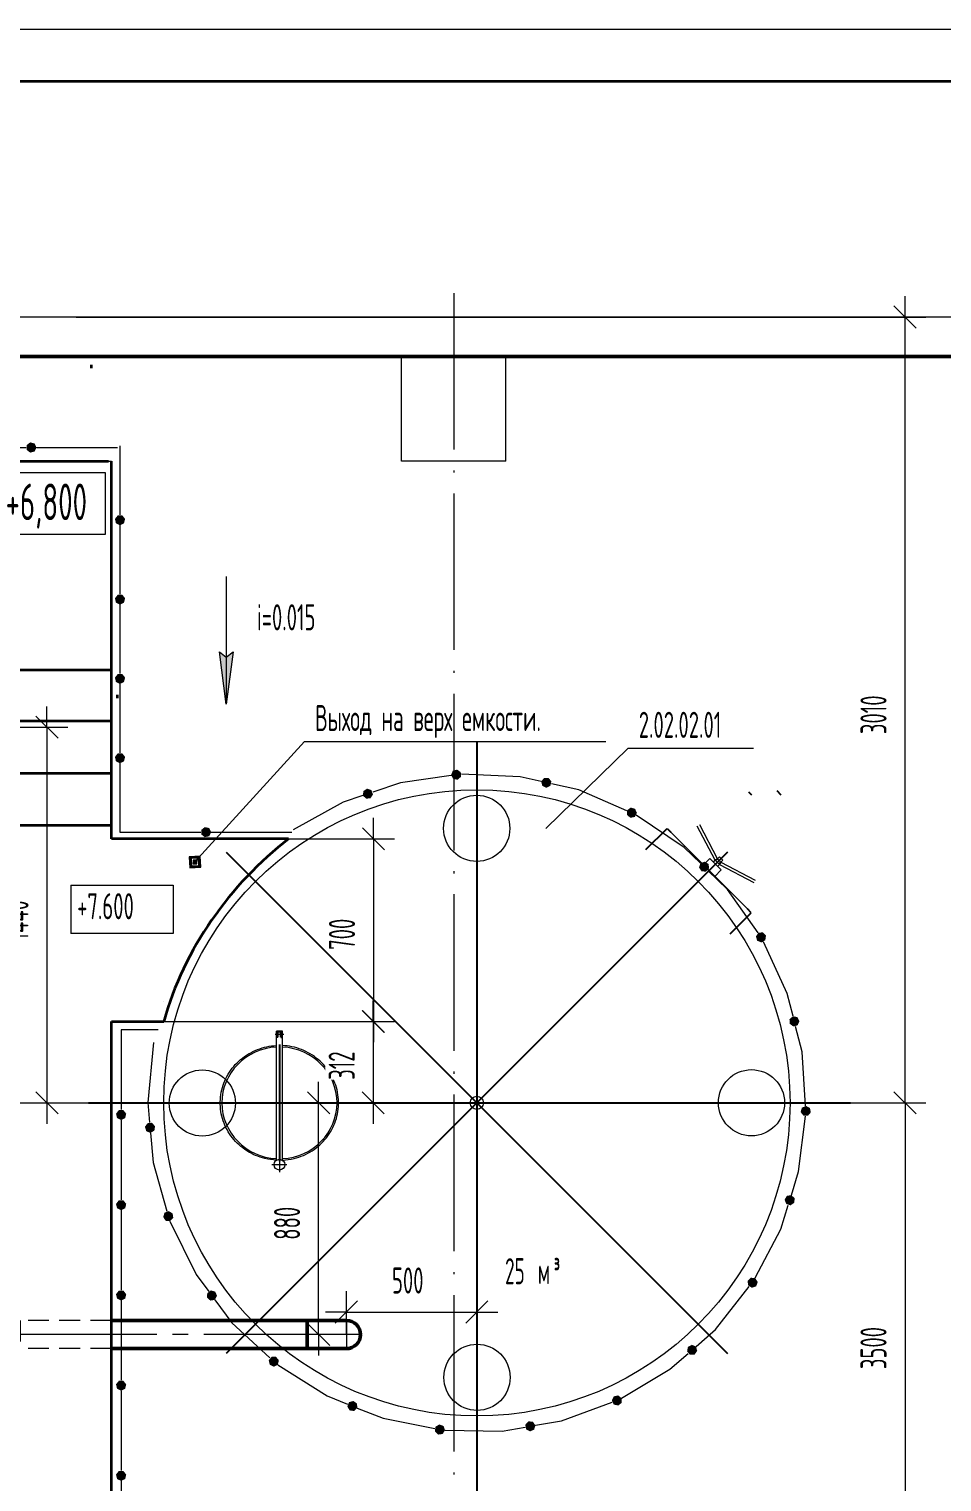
# Model space of a CAD drawing. Header units: millimetres. Extents: x -2281 to 5887, y 0 to 4166.
# Drawn here: x 2068.9 to 2156.3, y 454.8 to 594 of the extents above; entities that cross this region are included whole.
import ezdxf

# ---------------------------------------------------------------- set-up
doc = ezdxf.new("R2010")
doc.units = ezdxf.units.MM
for name, pattern in [('K5LT32777', [0]), ('K5LT32786', [0]), ('K5LT32835', [508, 317.5, -63.5, 63.5, -63.5]), ('K5LT32848', [19.2, 15, -2, 0.2, -2]), ('K5LT32852', [6.25, 4.75, -1.5]), ('K5LT32855', [0]), ('K5LT32865', [0]), ('K5LT32878', [50.8, 31.75, -6.35, 6.35, -6.35]), ('K5LT32888', [0]), ('K5LT32894', [3, 2, -1]), ('K5LT32895', [180.2, 120, -30, 0.2, -30]), ('K5LT32902', [18, 12, -1.5, 3, -1.5]), ('K5LT_AXLED', [19.5, 15, -1.5, 1.5, -1.5]), ('K5LT_BASIC', [0]), ('K5LT_REINFORCED', [0]), ('K5LT_THIN', [0]), ('K5LT_THIN_INCLUDED_TO_HATCHING', [0])]:
    doc.linetypes.add(name, pattern=pattern)
doc.layers.add('Системный слой', color=7, linetype='Continuous')
doc.styles.add('KDIMTEXTSTYLE', font='GOST_AU.SHX', dxfattribs={"width": 0.96, "oblique": 15, "height": 5})
doc.styles.add('KTEXTSTYLE', font='GOST_AU.SHX', dxfattribs={"width": 0.96, "height": 5})
doc.dimstyles.new('KDIMSTYLE (0.03)', dxfattribs={"dimtxt": 5, "dimasz": 1, "dimexe": 2, "dimexo": 0, "dimgap": 1, "dimtad": 1, "dimlfac": 40, "dimtxsty": 'KDIMTEXTSTYLE', "dimsah": 1, "dimcen": 0, "dimdle": 1, "dimadec": 0, "dimazin": 0, "dimtfac": 0.667, "dimtmove": 0, "dimatfit": 3, "dimfxl": 1, "dimtvp": 1, "dimtolj": 1, "dimtzin": 0, "dimarcsym": 0})

# ---------------------------------------------------------------- blocks, each defined once
blk = doc.blocks.new('U30')
at = {"layer": 'Системный слой'}
for points in [[(1973.12, 553.52), (1973.31, 553.91), (1973.12, 554.3), (1972.7, 554.4), (1972.36, 554.13), (1972.36, 553.69), (1972.7, 553.42)], [(1982.06, 553.91), (1981.88, 554.3), (1981.45, 554.4), (1981.11, 554.13), (1981.11, 553.69), (1981.45, 553.42), (1981.88, 553.52)], [(1990.63, 553.52), (1990.82, 553.91), (1990.63, 554.3), (1990.21, 554.4), (1989.87, 554.13), (1989.87, 553.69), (1990.21, 553.42)], [(1999.38, 553.52), (1999.57, 553.91), (1999.38, 554.3), (1998.96, 554.4), (1998.62, 554.13), (1998.62, 553.69), (1998.96, 553.42)], [(2008.33, 553.91), (2008.14, 554.3), (2007.72, 554.4), (2007.38, 554.13), (2007.38, 553.69), (2007.72, 553.42), (2008.14, 553.52)], [(2016.89, 553.52), (2017.08, 553.91), (2016.89, 554.3), (2016.47, 554.4), (2016.13, 554.13), (2016.13, 553.69), (2016.47, 553.42)], [(2025.65, 553.52), (2025.83, 553.91), (2025.65, 554.3), (2025.22, 554.4), (2024.88, 554.13), (2024.88, 553.69), (2025.22, 553.42)], [(2034.59, 553.91), (2034.4, 554.3), (2033.98, 554.4), (2033.64, 554.13), (2033.64, 553.69), (2033.98, 553.42), (2034.4, 553.52)], [(2043.15, 553.52), (2043.34, 553.91), (2043.15, 554.3), (2042.73, 554.4), (2042.39, 554.13), (2042.39, 553.69), (2042.73, 553.42)], [(2051.91, 553.52), (2052.1, 553.91), (2051.91, 554.3), (2051.48, 554.4), (2051.15, 554.13), (2051.15, 553.69), (2051.48, 553.42)], [(2060.85, 553.91), (2060.66, 554.3), (2060.24, 554.4), (2059.9, 554.13), (2059.9, 553.69), (2060.24, 553.42), (2060.66, 553.52)], [(2069.42, 553.52), (2069.6, 553.91), (2069.42, 554.3), (2068.99, 554.4), (2068.65, 554.13), (2068.65, 553.69), (2068.99, 553.42)]]:
    blk.add_hatch(color=7, dxfattribs=at).paths.add_polyline_path(points)
at = {"layer": 'Системный слой', "color": 7, "linetype": 'K5LT32865', "lineweight": 13}
for p, q in [((1964.56, 553.91), (1972.31, 553.91)), ((1973.31, 553.91), (1981.06, 553.91)), ((1982.06, 553.91), (1989.82, 553.91)), ((1990.82, 553.91), (1998.57, 553.91)), ((1999.57, 553.91), (2007.33, 553.91)), ((2008.33, 553.91), (2016.08, 553.91)), ((2017.08, 553.91), (2024.83, 553.91)), ((2025.83, 553.91), (2033.59, 553.91)), ((2034.59, 553.91), (2042.34, 553.91)), ((2043.34, 553.91), (2051.1, 553.91)), ((2052.1, 553.91), (2059.85, 553.91)), ((2060.85, 553.91), (2068.6, 553.91)), ((2069.6, 553.91), (2077.36, 553.91))]:
    blk.add_line(p, q, dxfattribs=at)
blk = doc.blocks.new('U32')
at = {"layer": 'Системный слой'}
for points in [[(2110.28, 522.37), (2110.25, 522.8), (2109.9, 523.05), (2109.48, 522.93), (2109.32, 522.52), (2109.53, 522.15), (2109.96, 522.08)], [(2118.84, 521.5), (2118.93, 521.92), (2118.66, 522.26), (2118.23, 522.25), (2117.96, 521.91), (2118.06, 521.49), (2118.45, 521.3)], [(2101.84, 520.67), (2101.69, 521.08), (2101.28, 521.23), (2100.92, 520.99), (2100.87, 520.56), (2101.18, 520.26), (2101.61, 520.31)], [(2127.12, 518.9), (2126.95, 519.29), (2126.53, 519.41), (2126.18, 519.15), (2126.16, 518.72), (2126.49, 518.43), (2126.92, 518.51)], [(2134.04, 513.58), (2133.99, 514.01), (2133.62, 514.23), (2133.21, 514.08), (2133.07, 513.67), (2133.31, 513.31), (2133.74, 513.27)], [(2139.43, 506.71), (2139.49, 507.14), (2139.2, 507.46), (2138.76, 507.42), (2138.52, 507.06), (2138.65, 506.65), (2139.06, 506.49)], [(2142.52, 498.55), (2142.7, 498.94), (2142.5, 499.33), (2142.08, 499.42), (2141.74, 499.14), (2141.76, 498.7), (2142.1, 498.44)], [(2143.79, 490.21), (2143.7, 490.63), (2143.32, 490.83), (2142.92, 490.65), (2142.81, 490.23), (2143.08, 489.89), (2143.51, 489.88)], [(2080.9, 488.46), (2080.96, 488.89), (2080.66, 489.21), (2080.23, 489.17), (2079.99, 488.82), (2080.12, 488.4), (2080.52, 488.24)], [(2142.2, 481.55), (2142.24, 481.98), (2141.92, 482.28), (2141.49, 482.21), (2141.27, 481.84), (2141.43, 481.43), (2141.85, 481.3)], [(2082.71, 480.09), (2082.65, 480.52), (2082.28, 480.75), (2081.87, 480.6), (2081.74, 480.19), (2081.97, 479.82), (2082.4, 479.78)], [(2138.55, 473.54), (2138.7, 473.95), (2138.47, 474.32), (2138.04, 474.37), (2137.73, 474.07), (2137.77, 473.64), (2138.14, 473.4)], [(2086.9, 472.63), (2086.73, 473.03), (2086.31, 473.15), (2085.96, 472.89), (2085.94, 472.46), (2086.26, 472.17), (2086.69, 472.25)], [(2132.9, 467.35), (2132.79, 467.77), (2132.39, 467.94), (2132.01, 467.74), (2131.93, 467.31), (2132.21, 466.98), (2132.65, 467)], [(2092.73, 466.03), (2092.82, 466.46), (2092.55, 466.79), (2092.12, 466.79), (2091.85, 466.45), (2091.95, 466.03), (2092.34, 465.84)], [(2100.34, 461.88), (2100.31, 462.31), (2099.96, 462.56), (2099.54, 462.44), (2099.38, 462.04), (2099.59, 461.66), (2100.02, 461.59)], [(2125.67, 462.38), (2125.67, 462.82), (2125.33, 463.09), (2124.91, 463), (2124.72, 462.61), (2124.9, 462.22), (2125.33, 462.12)], [(2108.74, 459.75), (2108.6, 460.16), (2108.19, 460.31), (2107.82, 460.08), (2107.77, 459.64), (2108.08, 459.34), (2108.51, 459.39)], [(2117.28, 459.81), (2117.4, 460.22), (2117.15, 460.58), (2116.72, 460.6), (2116.43, 460.28), (2116.5, 459.85), (2116.88, 459.64)]]:
    blk.add_hatch(color=7, dxfattribs=at).paths.add_polyline_path(points)
at = {"layer": 'Системный слой', "color": 7, "linetype": 'K5LT32865', "lineweight": 13}
for p, q in [((2109.32, 522.48), (2104.46, 521.78)), ((2115.94, 522.37), (2110.31, 522.6)), ((2117.96, 521.91), (2115.94, 522.37)), ((2104.46, 521.78), (2101.82, 520.89)), ((2121.56, 521.1), (2118.93, 521.69)), ((2126.16, 519.11), (2121.56, 521.1)), ((2098.99, 519.93), (2094.2, 517.28)), ((2100.87, 520.57), (2098.99, 519.93)), ((2131.66, 515.6), (2127.06, 518.68)), ((2133.21, 514.09), (2131.66, 515.6)), ((2135.79, 511.57), (2133.93, 513.39)), ((2138.73, 507.4), (2135.79, 511.57)), ((2141.52, 501.61), (2139.25, 506.55)), ((2142.08, 499.42), (2141.52, 501.61)), ((2142.94, 496.02), (2142.32, 498.45)), ((2080.8, 496.91), (2080.26, 491.16)), ((2143.27, 490.83), (2142.94, 496.02)), ((2080.26, 491.16), (2080.44, 489.24)), ((2142.62, 484.53), (2143.26, 489.83)), ((2080.53, 488.24), (2080.78, 485.42)), ((2080.78, 485.42), (2082.1, 480.73)), ((2141.92, 482.28), (2142.62, 484.53)), ((2140.91, 479.02), (2141.62, 481.32)), ((2082.38, 479.78), (2084.89, 474.68)), ((2138.44, 474.34), (2140.91, 479.02)), ((2084.89, 474.68), (2086.1, 473.06)), ((2134.64, 469.39), (2137.89, 473.51)), ((2086.7, 472.25), (2088.33, 470.05)), ((2088.33, 470.05), (2091.97, 466.68)), ((2132.79, 467.77), (2134.64, 469.39)), ((2130.29, 465.59), (2132.03, 467.11)), ((2092.73, 466.03), (2097.44, 463.05)), ((2125.66, 462.84), (2130.29, 465.59)), ((2097.44, 463.05), (2099.41, 462.26)), ((2119.91, 460.65), (2124.75, 462.43)), ((2100.34, 461.88), (2102.8, 460.9)), ((2102.8, 460.9), (2107.76, 459.91)), ((2108.74, 459.76), (2114.23, 459.68)), ((2114.23, 459.68), (2116.41, 460.06)), ((2117.4, 460.23), (2119.91, 460.65))]:
    blk.add_line(p, q, dxfattribs=at)
blk = doc.blocks.new('U267')
at = {"layer": 'Системный слой', "color": 7, "linetype": 'K5LT32786', "lineweight": 18}
for p, q in [((2111.79, 461.12), (2111.79, 521.12)), ((2141.79, 491.12), (2081.79, 491.12))]:
    blk.add_line(p, q, dxfattribs=at)
blk = doc.blocks.new('U301')
at = {"layer": 'Системный слой', "color": 7, "char_height": 2.5, "attachment_point": 1, "style": 'KTEXTSTYLE'}
for s, insert in [('\\H3.5;\\W0.965;\\Q15;\\Q0;\\W0.665;\\H2.50;³', (2119.15, 476.26)), ('\\H3.5;\\W0.965;\\Q15;\\Q0;\\W0.665;\\H2.50;м', (2117.63, 476.26))]:
    blk.add_mtext(s, dxfattribs=dict(at, insert=insert))
blk = doc.blocks.new('U305')
at = {"layer": 'Системный слой', "color": 7, "linetype": 'K5LT_THIN', "lineweight": 13}
for p, q in [((2072.88, 511.97), (2082.7, 511.97)), ((2072.88, 511.97), (2072.88, 507.35)), ((2082.7, 511.97), (2082.7, 507.35)), ((2082.7, 507.35), (2072.88, 507.35))]:
    blk.add_line(p, q, dxfattribs=at)
at = {"layer": 'Системный слой', "color": 7, "insert": (2073.5, 511.21), "char_height": 2.5, "attachment_point": 1, "style": 'KTEXTSTYLE'}
blk.add_mtext('\\H3.5;\\W0.965;\\Q15;\\Q0;\\W0.715;\\H2.50;+7.600', dxfattribs=at)
blk = doc.blocks.new('U306')
at = {"layer": 'Системный слой', "color": 5, "linetype": 'K5LT_BASIC', "lineweight": 35, "true_color": 0x0000ff}
blk.add_line((1901.76, 552.6), (2076.51, 552.6), dxfattribs=at)
blk = doc.blocks.new('U318')
at = {"layer": 'Системный слой', "color": 94, "linetype": 'K5LT32894', "lineweight": 5, "true_color": 0x00a600}
for p, q in [((2076.79, 470.27), (2064.54, 470.27)), ((2076.79, 467.57), (2064.05, 467.57))]:
    blk.add_line(p, q, dxfattribs=at)
at = {"layer": 'Системный слой', "color": 134, "linetype": 'K5LT_REINFORCED', "lineweight": 50, "true_color": 0x009696}
for p, q in [((2099.29, 470.27), (2076.79, 470.27)), ((2095.54, 470.27), (2095.54, 467.57)), ((2099.29, 467.57), (2076.79, 467.57))]:
    blk.add_line(p, q, dxfattribs=at)
at = {"layer": 'Системный слой', "color": 30, "linetype": 'K5LT_AXLED', "lineweight": 13, "true_color": 0xff8000}
for p, q in [((2099.29, 470.27), (2099.29, 467.57)), ((2100.64, 468.92), (2062.38, 468.92))]:
    blk.add_line(p, q, dxfattribs=at)
at = {"layer": 'Системный слой', "color": 94, "linetype": 'K5LT32894', "lineweight": 5, "true_color": 0x00a600}
blk.add_arc((2064.29, 468.92), 1.37, 79.749, 280.251, dxfattribs=at)
at = {"layer": 'Системный слой', "color": 134, "linetype": 'K5LT_REINFORCED', "lineweight": 50, "true_color": 0x009696}
blk.add_arc((2099.29, 468.92), 1.35, 270, 90, dxfattribs=at)
blk = doc.blocks.new('U317')
at = {"layer": 'Системный слой', "color": 94, "linetype": 'K5LT32894', "lineweight": 5, "true_color": 0x00a600}
blk.add_line((2068.04, 470.27), (2068.04, 467.57), dxfattribs=at)
at = {"layer": 'Системный слой'}
blk.add_blockref('U318', (0, 0), dxfattribs=at)
blk = doc.blocks.new('U386')
at = {"layer": 'Системный слой'}
blk.add_hatch(color=7, dxfattribs=at).paths.add_polyline_path([(2050.94, 523.98), (2051.04, 524.41), (2050.77, 524.75), (2050.33, 524.75), (2050.06, 524.41), (2050.16, 523.98), (2050.55, 523.8)])
at = {"layer": 'Системный слой', "color": 7, "linetype": 'K5LT32865', "lineweight": 13}
for p, q in [((2050.55, 531.37), (2050.55, 524.8)), ((2050.55, 523.8), (2050.55, 517.22))]:
    blk.add_line(p, q, dxfattribs=at)
blk = doc.blocks.new('U387')
at = {"layer": 'Системный слой', "color": 5, "linetype": 'K5LT32855', "lineweight": 50, "true_color": 0x0000ff}
blk.add_line((2074.75, 561.66), (2074.97, 561.66), dxfattribs=at)
blk = doc.blocks.new('U385')
at = {"layer": 'Системный слой'}
h = blk.add_hatch(dxfattribs=at)
h.set_pattern_fill('', angle=45, style=0, pattern_type=0)
h.set_pattern_definition([(45, (0, 0), (-3.535534, 3.535534), []), (135, (0, 0), (-3.535534, -3.535534), [])])
h.paths.add_polyline_path([(2055.02, 535.23), (2055.4, 535.1), (2055.81, 535.01), (2056.24, 534.94), (2056.71, 534.91), (2057.21, 534.92), (2057.73, 534.96), (2058.28, 535.04), (2058.85, 535.17), (2059.43, 535.33), (2060.03, 535.54), (2060.63, 535.8), (2061.21, 536.09), (2061.79, 536.42), (2062.33, 536.77), (2062.83, 537.15), (2063.29, 537.55), (2063.71, 537.96), (2064.08, 538.38), (2064.4, 538.8), (2064.67, 539.23), (2064.9, 539.66), (2065.08, 540.08), (2065.22, 540.51), (2065.26, 540.68), (2065.3, 540.87), (2065.36, 541.26), (2065.39, 541.71), (2065.38, 542.16), (2065.33, 542.62), (2065.23, 543.07), (2065.11, 543.52), (2064.94, 543.96), (2064.74, 544.38), (2064.5, 544.77), (2064.24, 545.13), (2063.95, 545.46), (2063.65, 545.75), (2063.32, 546), (2062.99, 546.21), (2062.64, 546.37), (2062.28, 546.5), (2061.92, 546.59), (2061.7, 546.63), (2061.48, 546.65), (2061.08, 546.65), (2060.67, 546.62), (2060.24, 546.54), (2059.78, 546.43), (2059.31, 546.27), (2058.82, 546.07), (2058.31, 545.83), (2057.79, 545.53), (2057.26, 545.19), (2056.72, 544.8), (2056.19, 544.36), (2055.68, 543.89), (2055.2, 543.39), (2054.76, 542.87), (2054.36, 542.35), (2054.01, 541.83), (2053.72, 541.31), (2053.47, 540.81), (2053.28, 540.33), (2053.13, 539.85), (2053.02, 539.4), (2052.96, 538.96), (2052.95, 538.55), (2052.97, 538.14), (2053.03, 537.76), (2053.13, 537.4), (2053.27, 537.05), (2053.44, 536.72), (2053.65, 536.41), (2053.89, 536.12), (2054.17, 535.85), (2054.48, 535.59), (2054.82, 535.35)])
at = {"layer": 'Системный слой', "color": 5, "linetype": 'K5LT_BASIC', "lineweight": 35, "true_color": 0x0000ff}
for p, q in [((2051.79, 552.61), (2051.79, 521.3)), ((2076.79, 521.3), (2076.79, 552.61)), ((2076.79, 532.59), (2051.79, 532.59)), ((2076.79, 527.68), (2051.79, 527.68)), ((2076.79, 522.68), (2051.79, 522.68))]:
    blk.add_line(p, q, dxfattribs=at)
at = {"layer": 'Системный слой', "color": 7, "linetype": 'K5LT_THIN_INCLUDED_TO_HATCHING', "lineweight": 13}
blk.add_line((2051.79, 552.61), (2076.79, 552.61), dxfattribs=at)
at = {"layer": 'Системный слой', "color": 5, "linetype": 'K5LT32855', "lineweight": 50, "true_color": 0x0000ff}
blk.add_line((2077.25, 530.06), (2077.47, 530.06), dxfattribs=at)
at = {"layer": 'Системный слой', "color": 7, "linetype": 'K5LT_THIN_INCLUDED_TO_HATCHING', "lineweight": 13}
blk.add_open_spline([(2055.02, 535.23), (2049.25, 538.9), (2061.33, 552.62), (2068.49, 538.06), (2058.35, 533.93), (2055.02, 535.23)], degree=3, knots=[0, 0, 0, 0, 2.16309, 3.302206, 5, 5, 5, 5], dxfattribs=at)
at = {"layer": 'Системный слой'}
for name in ['U387', 'U386']:
    blk.add_blockref(name, (0, 0), dxfattribs=at)
blk = doc.blocks.new('U390')
at = {"layer": 'Системный слой'}
for points in [[(2077.99, 546.64), (2078.09, 547.07), (2077.82, 547.41), (2077.39, 547.41), (2077.12, 547.07), (2077.21, 546.64), (2077.6, 546.46)], [(2077.99, 539.04), (2078.09, 539.47), (2077.82, 539.81), (2077.39, 539.81), (2077.12, 539.47), (2077.21, 539.04), (2077.6, 538.86)], [(2077.99, 531.44), (2078.09, 531.87), (2077.82, 532.21), (2077.39, 532.21), (2077.12, 531.87), (2077.21, 531.44), (2077.6, 531.26)], [(2077.99, 523.84), (2078.09, 524.27), (2077.82, 524.61), (2077.39, 524.61), (2077.12, 524.27), (2077.21, 523.84), (2077.6, 523.66)]]:
    blk.add_hatch(color=7, dxfattribs=at).paths.add_polyline_path(points)
at = {"layer": 'Системный слой', "color": 7, "linetype": 'K5LT32865', "lineweight": 13}
for p, q in [((2077.6, 554.06), (2077.6, 547.46)), ((2077.6, 546.46), (2077.6, 539.86)), ((2077.6, 538.86), (2077.6, 532.26)), ((2077.6, 531.26), (2077.6, 524.66)), ((2077.6, 523.66), (2077.6, 517.06))]:
    blk.add_line(p, q, dxfattribs=at)
blk = doc.blocks.new('U391')
at = {"layer": 'Системный слой'}
blk.add_hatch(color=7, dxfattribs=at).paths.add_polyline_path([(2086.15, 516.67), (2086.34, 517.06), (2086.15, 517.45), (2085.73, 517.54), (2085.39, 517.27), (2085.39, 516.84), (2085.73, 516.57)])
at = {"layer": 'Системный слой', "color": 7, "linetype": 'K5LT32865', "lineweight": 13}
for p, q in [((2077.6, 517.06), (2085.34, 517.06)), ((2086.34, 517.06), (2094.08, 517.06))]:
    blk.add_line(p, q, dxfattribs=at)
blk = doc.blocks.new('U392')
at = {"layer": 'Системный слой'}
for points in [[(2078.1, 489.66), (2078.2, 490.08), (2077.93, 490.42), (2077.49, 490.42), (2077.22, 490.08), (2077.32, 489.66), (2077.71, 489.47)], [(2078.1, 481.02), (2078.2, 481.44), (2077.93, 481.78), (2077.49, 481.78), (2077.22, 481.44), (2077.32, 481.02), (2077.71, 480.83)], [(2078.1, 472.37), (2078.2, 472.79), (2077.93, 473.13), (2077.49, 473.13), (2077.22, 472.79), (2077.32, 472.37), (2077.71, 472.18)], [(2078.1, 463.73), (2078.2, 464.15), (2077.93, 464.49), (2077.49, 464.49), (2077.22, 464.15), (2077.32, 463.73), (2077.71, 463.54)], [(2078.1, 455.08), (2078.2, 455.51), (2077.93, 455.85), (2077.49, 455.85), (2077.22, 455.51), (2077.32, 455.08), (2077.71, 454.9)], [(2078.1, 446.44), (2078.2, 446.86), (2077.93, 447.2), (2077.49, 447.2), (2077.22, 446.86), (2077.32, 446.44), (2077.71, 446.25)], [(2078.1, 437.8), (2078.2, 438.22), (2077.93, 438.56), (2077.49, 438.56), (2077.22, 438.22), (2077.32, 437.8), (2077.71, 437.61)]]:
    blk.add_hatch(color=7, dxfattribs=at).paths.add_polyline_path(points)
at = {"layer": 'Системный слой', "color": 7, "linetype": 'K5LT32865', "lineweight": 13}
for p, q in [((2077.71, 498.11), (2077.71, 490.47)), ((2077.71, 489.47), (2077.71, 481.83)), ((2077.71, 480.83), (2077.71, 473.18)), ((2077.71, 472.18), (2077.71, 464.54)), ((2077.71, 463.54), (2077.71, 455.9)), ((2077.71, 454.9), (2077.71, 447.25)), ((2077.71, 446.25), (2077.71, 438.61)), ((2077.71, 437.61), (2077.71, 429.96))]:
    blk.add_line(p, q, dxfattribs=at)
blk = doc.blocks.new('U389')
at = {"layer": 'Системный слой', "color": 5, "linetype": 'K5LT_BASIC', "lineweight": 35, "true_color": 0x0000ff}
for p, q in [((2076.79, 516.42), (2076.79, 549.74)), ((2081.79, 516.42), (2076.79, 516.42)), ((2093.76, 516.42), (2081.79, 516.42)), ((2076.79, 498.92), (2081.79, 498.92)), ((2076.79, 428.93), (2076.79, 498.92))]:
    blk.add_line(p, q, dxfattribs=at)
at = {"layer": 'Системный слой', "color": 7, "linetype": 'K5LT32865', "lineweight": 13}
blk.add_line((2081.26, 498.11), (2077.71, 498.11), dxfattribs=at)
at = {"layer": 'Системный слой', "color": 5, "linetype": 'K5LT_BASIC', "lineweight": 35, "true_color": 0x0000ff}
blk.add_open_spline([(2093.76, 516.42), (2088.12, 512.02), (2083.72, 505.88), (2081.79, 498.92)], degree=3, dxfattribs=at)
at = {"layer": 'Системный слой'}
for name in ['U390', 'U391', 'U392']:
    blk.add_blockref(name, (0, 0), dxfattribs=at)
blk = doc.blocks.new('U388')
at = {"layer": 'Системный слой'}
blk.add_blockref('U389', (0, 0), dxfattribs=at)
blk = doc.blocks.new('U404')
at = {"layer": 'Системный слой', "color": 7, "linetype": 'K5LT_THIN', "lineweight": 13}
for p, q in [((2064.96, 551.53), (2076.18, 551.53)), ((2064.96, 545.57), (2064.96, 551.53)), ((2076.18, 551.53), (2076.18, 545.57)), ((2076.18, 545.57), (2064.96, 545.57))]:
    blk.add_line(p, q, dxfattribs=at)
at = {"layer": 'Системный слой', "color": 7, "insert": (2066.64, 550.45), "char_height": 2.5, "attachment_point": 1, "style": 'KTEXTSTYLE'}
blk.add_mtext('\\H3.5;\\W0.965;\\Q15;\\Q0;\\W0.715;+6,800', dxfattribs=at)
blk = doc.blocks.new('U413')
at = {"layer": 'Системный слой', "color": 7, "linetype": 'K5LT32786', "lineweight": 18}
blk.add_circle((2138.1, 491.13), 3.17, dxfattribs=at)
blk = doc.blocks.new('U414')
at = {"layer": 'Системный слой', "color": 7, "linetype": 'K5LT32786', "lineweight": 18}
blk.add_circle((2111.78, 517.42), 3.17, dxfattribs=at)
blk = doc.blocks.new('U415')
at = {"layer": 'Системный слой', "color": 7, "linetype": 'K5LT32786', "lineweight": 18}
blk.add_circle((2085.49, 491.1), 3.17, dxfattribs=at)
blk = doc.blocks.new('U416')
at = {"layer": 'Системный слой', "color": 7, "linetype": 'K5LT32786', "lineweight": 18}
blk.add_circle((2111.81, 464.82), 3.17, dxfattribs=at)
blk = doc.blocks.new('U412')
at = {"layer": 'Системный слой'}
for name in ['U414', 'U415', 'U413', 'U416']:
    blk.add_blockref(name, (0, 0), dxfattribs=at)
blk = doc.blocks.new('U411')
at = {"layer": 'Системный слой', "color": 150, "linetype": 'K5LT32895', "lineweight": 25, "true_color": 0x007fff}
for p, q in [((2111.79, 525.09), (2111.79, 457.15)), ((2135.81, 515.14), (2087.77, 467.1)), ((2087.77, 515.14), (2135.81, 467.1)), ((2074.57, 491.12), (2145.76, 491.12))]:
    blk.add_line(p, q, dxfattribs=at)
at = {"layer": 'Системный слой', "color": 7, "linetype": 'K5LT32777', "lineweight": 25}
for p, q in [((2127.99, 515.39), (2130.01, 517.4)), ((2130.01, 517.4), (2130.37, 517.04)), ((2134.63, 514.36), (2134.86, 514.51)), ((2135.03, 513.95), (2135.18, 514.19)), ((2138.08, 509.33), (2137.71, 509.7)), ((2136.06, 507.32), (2138.08, 509.33))]:
    blk.add_line(p, q, dxfattribs=at)
at = {"layer": 'Системный слой', "color": 7, "linetype": 'K5LT32786', "lineweight": 18}
for p, q in [((2130.37, 517.04), (2137.71, 509.7)), ((2134.63, 514.36), (2132.9, 517.64)), ((2134.86, 514.51), (2133.14, 517.77)), ((2133.49, 513.92), (2134.1, 514.53)), ((2135.2, 513.43), (2134.1, 514.53)), ((2134.4, 514.24), (2134.65, 513.98)), ((2134.45, 514.18), (2134.63, 514.36)), ((2135.03, 513.95), (2134.63, 514.36)), ((2134.91, 513.72), (2134.65, 513.98)), ((2134.85, 513.78), (2135.03, 513.95)), ((2134.86, 514.51), (2135.03, 514.68)), ((2134.86, 514.51), (2135.18, 514.19)), ((2135.35, 514.36), (2135.03, 514.68)), ((2135.03, 513.95), (2138.31, 512.23)), ((2135.18, 514.19), (2135.35, 514.36)), ((2135.18, 514.19), (2138.44, 512.47)), ((2134.59, 512.82), (2135.2, 513.43)), ((2093.16, 497.98), (2092.59, 497.98)), ((2092.59, 496.73), (2092.59, 497.98)), ((2093.16, 496.73), (2093.16, 497.98)), ((2092.59, 485.62), (2092.59, 496.73)), ((2093.16, 485.62), (2093.16, 496.73))]:
    blk.add_line(p, q, dxfattribs=at)
at = {"layer": 'Системный слой', "color": 4, "linetype": 'K5LT32878', "lineweight": 15, "true_color": 0x00ffff}
for p, q in [((2093.31, 497.68), (2092.47, 497.68)), ((2092.88, 485.92), (2092.88, 484.47)), ((2092.15, 485.2), (2093.6, 485.2))]:
    blk.add_line(p, q, dxfattribs=at)
at = {"layer": 'Системный слой', "color": 6, "linetype": 'K5LT32852', "lineweight": 25, "true_color": 0xff00ff}
for p, q in [((2092.63, 497.42), (2092.63, 497.94)), ((2092.63, 497.94), (2092.73, 497.94)), ((2092.73, 497.42), (2092.63, 497.42)), ((2092.73, 497.42), (2092.73, 497.94)), ((2092.98, 497.94), (2092.77, 497.94)), ((2093.02, 497.42), (2093.02, 497.94)), ((2093.12, 497.94), (2093.02, 497.94)), ((2093.02, 497.42), (2093.12, 497.42)), ((2093.12, 497.42), (2093.12, 497.94))]:
    blk.add_line(p, q, dxfattribs=at)
at = {"layer": 'Системный слой', "color": 150, "linetype": 'K5LT32902', "lineweight": 25, "true_color": 0x007fff}
blk.add_line((2092.88, 496.71), (2092.88, 485.53), dxfattribs=at)
at = {"layer": 'Системный слой', "color": 7, "linetype": 'K5LT32786', "lineweight": 18}
for centre, radius in [((2111.79, 491.12), 0.625), ((2092.88, 485.2), 0.516)]:
    blk.add_circle(centre, radius, dxfattribs=at)
for start_param, end_param in [(1.623142, 4.660044), (4.764734, 7.801636)]:
    blk.add_ellipse((2092.88, 491.12), major_axis=(5.52, 0), ratio=0.970017, start_param=start_param, end_param=end_param, dxfattribs=at)
for points in [[(2092.58, 485.63), (2092.21, 485.65), (2091.84, 485.7), (2090.86, 485.94), (2090.28, 486.19), (2089.22, 486.87), (2088.76, 487.29), (2087.99, 488.27), (2087.69, 488.82), (2087.29, 489.99), (2087.2, 490.6), (2087.22, 491.83), (2087.34, 492.44), (2087.78, 493.6), (2088.09, 494.14), (2088.9, 495.08), (2089.38, 495.49), (2090.46, 496.13), (2091.05, 496.36), (2091.97, 496.56), (2092.27, 496.6), (2092.58, 496.61)], [(2093.17, 485.63), (2093.54, 485.65), (2093.91, 485.7), (2094.89, 485.94), (2095.47, 486.19), (2096.53, 486.87), (2097, 487.29), (2097.76, 488.27), (2098.06, 488.82), (2098.46, 489.99), (2098.55, 490.6), (2098.53, 491.83), (2098.41, 492.44), (2097.97, 493.6), (2097.66, 494.14), (2096.85, 495.08), (2096.37, 495.49), (2095.29, 496.13), (2094.7, 496.36), (2093.78, 496.56), (2093.48, 496.6), (2093.17, 496.61)]]:
    blk.add_open_spline(points, degree=3, knots=[0, 0, 0, 0, 0.0650277, 0.0650277, 0.1752287, 0.1752287, 0.2854298, 0.2854298, 0.3956308, 0.3956308, 0.5058319, 0.5058319, 0.6160329, 0.6160329, 0.726234, 0.726234, 0.836435, 0.836435, 0.9466361, 0.9466361, 1, 1, 1, 1], dxfattribs=at)
at = {"layer": 'Системный слой'}
blk.add_blockref('U412', (0, 0), dxfattribs=at)
blk = doc.blocks.new('U410')
at = {"layer": 'Системный слой', "color": 7, "linetype": 'K5LT32786', "lineweight": 18}
for p, q in [((2111.79, 461.12), (2111.79, 521.12)), ((2141.79, 491.12), (2081.79, 491.12))]:
    blk.add_line(p, q, dxfattribs=at)
at = {"layer": 'Системный слой'}
blk.add_blockref('U411', (0, 0), dxfattribs=at)
blk = doc.blocks.new('D156')
at = {"layer": 'Системный слой', "color": 7, "linetype": 'K5LT_THIN', "lineweight": 13, "transparency": 16777216}
for p, q in [((2152.81, 566.41), (2152.81, 568.41)), ((2153.87, 565.35), (2151.75, 567.47)), ((2073.41, 566.41), (2154.81, 566.41)), ((2152.81, 491.12), (2152.81, 566.41)), ((2151.75, 492.18), (2153.87, 490.06)), ((2111.79, 491.12), (2154.81, 491.12)), ((2152.81, 491.12), (2152.81, 489.12))]:
    blk.add_line(p, q, dxfattribs=at)
at = {"transparency": 16777216}
blk.add_wipeout([(2151.56, 526.45), (2147.99, 526.45), (2147.99, 530.89), (2151.56, 530.89)], dxfattribs=at).dxf.layer = 'Системный слой'
at = {"layer": 'Системный слой', "color": 7, "transparency": 16777216, "insert": (2148.54, 526.45), "char_height": 2.5, "attachment_point": 1, "rotation": 90, "style": 'KTEXTSTYLE'}
blk.add_mtext('\\H3.5;\\W0.965;\\Q15;\\Q0;\\W0.715;\\H2.50;3010', dxfattribs=at)
blk = doc.blocks.new('KDIMARROW_03')
at = {"layer": 'Системный слой', "color": 0, "linetype": 'K5LT_THIN', "lineweight": 13}
for p, q in [((-1.06, -1.06), (1.06, 1.06)), ((0, 0), (-1, 0)), ((0, 0), (2, 0))]:
    blk.add_line(p, q, dxfattribs=at)
blk = doc.blocks.new('D158')
at = {"layer": 'Системный слой', "color": 7, "linetype": 'K5LT_THIN', "lineweight": 13, "transparency": 16777216}
for p, q in [((2152.81, 491.12), (2152.81, 493.12)), ((2153.87, 490.06), (2151.75, 492.18)), ((2017.4, 491.12), (2154.81, 491.12)), ((2152.81, 491.12), (2152.81, 403.62)), ((2151.75, 404.68), (2153.87, 402.56)), ((2016.78, 403.62), (2154.81, 403.62)), ((2152.81, 403.62), (2152.81, 401.62))]:
    blk.add_line(p, q, dxfattribs=at)
at = {"transparency": 16777216}
blk.add_wipeout([(2151.56, 465.61), (2147.99, 465.61), (2147.99, 470.43), (2151.56, 470.43)], dxfattribs=at).dxf.layer = 'Системный слой'
at = {"layer": 'Системный слой', "color": 7, "transparency": 16777216, "insert": (2148.54, 465.61), "char_height": 2.5, "attachment_point": 1, "rotation": 90, "style": 'KTEXTSTYLE'}
blk.add_mtext('\\H3.5;\\W0.965;\\Q15;\\Q0;\\W0.715;\\H2.50;3500', dxfattribs=at)
blk = doc.blocks.new('D164')
at = {"layer": 'Системный слой', "color": 7, "linetype": 'K5LT_THIN', "lineweight": 13, "transparency": 16777216}
for p, q in [((2111.79, 461.12), (2111.79, 444.8)), ((2016.79, 457.15), (2016.79, 444.8)), ((2017.85, 447.86), (2015.73, 445.74)), ((2110.73, 445.74), (2112.85, 447.86)), ((2016.79, 446.8), (2014.79, 446.8)), ((2016.79, 446.8), (2111.79, 446.8)), ((2111.79, 446.8), (2113.79, 446.8))]:
    blk.add_line(p, q, dxfattribs=at)
at = {"transparency": 16777216}
blk.add_wipeout([(2085.21, 448.05), (2085.21, 451.61), (2090.16, 451.61), (2090.16, 448.05)], dxfattribs=at).dxf.layer = 'Системный слой'
at = {"layer": 'Системный слой', "color": 7, "transparency": 16777216, "insert": (2085.21, 451.06), "char_height": 2.5, "attachment_point": 1, "style": 'KTEXTSTYLE'}
blk.add_mtext('\\H3.5;\\W0.965;\\Q15;\\Q0;\\W0.715;\\H2.50;3800', dxfattribs=at)
blk = doc.blocks.new('U632')
at = {"layer": 'Системный слой'}
blk.add_hatch(color=7, dxfattribs=at).paths.add_polyline_path([(2087.78, 529.32), (2088.44, 534.32), (2087.78, 533.82), (2087.12, 534.32)])
at = {"layer": 'Системный слой', "color": 7, "linetype": 'K5LT_THIN', "lineweight": 13}
for p, q in [((2087.78, 541.55), (2087.78, 529.32)), ((2087.78, 529.32), (2087.12, 534.32)), ((2087.12, 534.32), (2087.78, 533.82)), ((2087.78, 533.82), (2088.44, 534.32)), ((2088.44, 534.32), (2087.78, 529.32))]:
    blk.add_line(p, q, dxfattribs=at)
blk = doc.blocks.new('D177')
at = {"layer": 'Системный слой', "color": 7, "linetype": 'K5LT_THIN', "lineweight": 13, "transparency": 16777216}
for p, q in [((2096.63, 491.12), (2096.63, 493.12)), ((2097.69, 490.06), (2095.57, 492.18)), ((2111.79, 491.12), (2094.63, 491.12)), ((2096.63, 468.92), (2096.63, 491.12)), ((2095.57, 469.98), (2097.69, 467.86)), ((2099.29, 468.92), (2094.63, 468.92)), ((2096.63, 468.92), (2096.63, 466.92))]:
    blk.add_line(p, q, dxfattribs=at)
at = {"transparency": 16777216}
blk.add_wipeout([(2095.38, 478), (2091.81, 478), (2091.81, 481.87), (2095.38, 481.87)], dxfattribs=at).dxf.layer = 'Системный слой'
at = {"layer": 'Системный слой', "color": 7, "transparency": 16777216, "insert": (2092.36, 478), "char_height": 2.5, "attachment_point": 1, "rotation": 90, "style": 'KTEXTSTYLE'}
blk.add_mtext('\\H3.5;\\W0.965;\\Q15;\\Q0;\\W0.715;\\H2.50;880', dxfattribs=at)
blk = doc.blocks.new('D178')
at = {"layer": 'Системный слой', "color": 7, "linetype": 'K5LT_THIN', "lineweight": 13, "transparency": 16777216}
for p, q in [((2100.35, 472.14), (2098.23, 470.02)), ((2099.29, 468.92), (2099.29, 473.08)), ((2110.73, 470.02), (2112.85, 472.14)), ((2111.79, 468.96), (2111.79, 473.08)), ((2099.29, 471.08), (2097.29, 471.08)), ((2099.29, 471.08), (2111.79, 471.08)), ((2111.79, 471.08), (2113.79, 471.08))]:
    blk.add_line(p, q, dxfattribs=at)
at = {"transparency": 16777216}
blk.add_wipeout([(2103.66, 472.33), (2103.66, 475.9), (2107.28, 475.9), (2107.28, 472.33)], dxfattribs=at).dxf.layer = 'Системный слой'
at = {"layer": 'Системный слой', "color": 7, "transparency": 16777216, "insert": (2103.66, 475.35), "char_height": 2.5, "attachment_point": 1, "style": 'KTEXTSTYLE'}
blk.add_mtext('\\H3.5;\\W0.965;\\Q15;\\Q0;\\W0.715;\\H2.50;500', dxfattribs=at)
blk = doc.blocks.new('U640')
at = {"layer": 'Системный слой', "color": 7, "linetype": 'K5LT_THIN', "lineweight": 13}
for q in [(2118.4, 517.42), (2138.29, 525.09)]:
    blk.add_line((2126.3, 525.09), q, dxfattribs=at)
at = {"layer": 'Системный слой', "color": 7, "insert": (2127.3, 528.59), "char_height": 2.5, "attachment_point": 1, "style": 'KTEXTSTYLE'}
blk.add_mtext('\\H3.5;\\W0.965;\\Q15;\\Q0;\\W0.715;\\H2.50;2.02.02.01', dxfattribs=at)
blk = doc.blocks.new('U660')
at = {"layer": 'Системный слой'}
h = blk.add_hatch(color=7, dxfattribs=at)
h.paths.add_polyline_path([(2085.34, 513.69), (2085.29, 514.75), (2084.23, 514.7), (2084.28, 513.65)])
h.paths.add_polyline_path([(2085.15, 513.86), (2085.12, 514.57), (2084.41, 514.54), (2084.44, 513.83)])
h.paths.add_polyline_path([(2084.97, 514.03), (2084.95, 514.38), (2084.6, 514.37), (2084.61, 514.01)])
at = {"layer": 'Системный слой', "color": 7, "linetype": 'K5LT_THIN', "lineweight": 13}
for p, q in [((2095.29, 525.74), (2084.78, 514.2)), ((2095.29, 525.74), (2124.15, 525.74)), ((2085.29, 514.75), (2084.23, 514.7)), ((2084.23, 514.7), (2084.28, 513.65)), ((2084.28, 513.65), (2085.34, 513.69)), ((2085.12, 514.57), (2084.41, 514.54)), ((2084.41, 514.54), (2084.44, 513.83)), ((2084.44, 513.83), (2085.15, 513.86)), ((2084.95, 514.38), (2084.6, 514.37)), ((2084.6, 514.37), (2084.61, 514.01)), ((2084.61, 514.01), (2084.97, 514.03)), ((2084.95, 514.38), (2085.12, 514.57)), ((2084.97, 514.03), (2084.95, 514.38)), ((2085.12, 514.57), (2085.29, 514.75)), ((2085.15, 513.86), (2085.12, 514.57)), ((2085.34, 513.69), (2085.29, 514.75))]:
    blk.add_line(p, q, dxfattribs=at)
at = {"layer": 'Системный слой', "color": 7, "insert": (2096.29, 529.24), "char_height": 2.5, "attachment_point": 1, "style": 'KTEXTSTYLE'}
blk.add_mtext('\\H3.5;\\W0.965;\\Q15;\\Q0;\\W0.715;\\H2.50;Выход на верх емкости.', dxfattribs=at)
blk = doc.blocks.new('D198')
at = {"layer": 'Системный слой', "color": 7, "linetype": 'K5LT_THIN', "lineweight": 13, "transparency": 16777216}
for p, q in [((2101.89, 516.42), (2101.89, 518.42)), ((2102.95, 515.36), (2100.83, 517.48)), ((2076.79, 516.42), (2103.89, 516.42)), ((2101.89, 516.42), (2101.89, 498.92)), ((2100.83, 499.98), (2102.95, 497.86)), ((2076.79, 498.92), (2103.89, 498.92)), ((2101.89, 498.92), (2101.89, 496.92))]:
    blk.add_line(p, q, dxfattribs=at)
at = {"transparency": 16777216}
blk.add_wipeout([(2100.89, 505.78), (2097.32, 505.78), (2097.32, 509.4), (2100.89, 509.4)], dxfattribs=at).dxf.layer = 'Системный слой'
at = {"layer": 'Системный слой', "color": 7, "transparency": 16777216, "insert": (2097.62, 505.78), "char_height": 2.5, "attachment_point": 1, "rotation": 90, "style": 'KTEXTSTYLE'}
blk.add_mtext('\\H3.5;\\W0.965;\\Q15;\\Q0;\\W0.715;\\H2.50;700', dxfattribs=at)
blk = doc.blocks.new('D199')
at = {"layer": 'Системный слой', "color": 7, "linetype": 'K5LT_THIN', "lineweight": 13, "transparency": 16777216}
for p, q in [((2102.92, 497.86), (2100.8, 499.98)), ((2101.86, 498.92), (2101.86, 500.92)), ((2076.79, 498.92), (2103.86, 498.92)), ((2101.86, 498.92), (2101.86, 491.12)), ((2100.8, 492.18), (2102.92, 490.06)), ((2076.84, 491.12), (2103.86, 491.12)), ((2101.86, 491.12), (2101.86, 489.12))]:
    blk.add_line(p, q, dxfattribs=at)
at = {"transparency": 16777216}
blk.add_wipeout([(2100.86, 493.33), (2097.29, 493.33), (2097.29, 496.57), (2100.86, 496.57)], dxfattribs=at).dxf.layer = 'Системный слой'
at = {"layer": 'Системный слой', "color": 7, "transparency": 16777216, "insert": (2097.59, 493.33), "char_height": 2.5, "attachment_point": 1, "rotation": 90, "style": 'KTEXTSTYLE'}
blk.add_mtext('\\H3.5;\\W0.965;\\Q15;\\Q0;\\W0.715;\\H2.50;312', dxfattribs=at)
blk = doc.blocks.new('D207')
at = {"layer": 'Системный слой', "color": 7, "linetype": 'K5LT_THIN', "lineweight": 13, "transparency": 16777216}
for p, q in [((2070.6, 527.11), (2070.6, 529.11)), ((2071.67, 526.05), (2069.54, 528.17)), ((2045.54, 527.11), (2072.6, 527.11)), ((2070.6, 527.11), (2070.6, 491.12)), ((2069.54, 492.18), (2071.67, 490.06)), ((2044.37, 491.12), (2072.6, 491.12)), ((2070.6, 491.12), (2070.6, 489.12))]:
    blk.add_line(p, q, dxfattribs=at)
at = {"transparency": 16777216}
blk.add_wipeout([(2069.6, 506.67), (2066.04, 506.67), (2066.04, 511.37), (2069.6, 511.37)], dxfattribs=at).dxf.layer = 'Системный слой'
at = {"layer": 'Системный слой', "color": 7, "transparency": 16777216, "insert": (2066.34, 506.67), "char_height": 2.5, "attachment_point": 1, "rotation": 90, "style": 'KTEXTSTYLE'}
blk.add_mtext('\\H3.5;\\W0.965;\\Q15;\\Q0;\\W0.715;\\H2.50;1440', dxfattribs=at)

msp = doc.modelspace()

# ---------------------------------------------------------------- hatches: boundary and pattern name
at = {"layer": 'Системный слой'}
h = msp.add_hatch(dxfattribs=at)
h.set_pattern_fill('', angle=-90, style=0, pattern_type=0)
h.set_pattern_definition([(-45, (0, 0), (1.4142136, 1.4142136), [])])
h.paths.add_polyline_path([(2137.4799, 520.60405), (2137.3099, 520.60405), (2137.3099, 520.96405), (2137.4799, 520.96405)])
h.paths.add_polyline_path([(2137.8399, 520.60405), (2137.8399, 520.96405), (2138.06671, 520.96405), (2138.10074, 521.0048), (2138.4099, 521.0048), (2138.4099, 520.60405)])
h.paths.add_polyline_path([(2140.5099, 520.60405), (2140.5099, 521.0048), (2140.81906, 521.0048), (2140.85142, 520.96405), (2141.0799, 520.96405), (2141.0799, 520.60405)])
h.paths.add_polyline_path([(2141.4399, 520.96405), (2141.6099, 520.96405), (2141.6099, 520.60405), (2141.4399, 520.60405)])

# ---------------------------------------------------------------- linework, layer by layer
at = {"color": 7, "linetype": 'K5LT_THIN', "lineweight": 13}
msp.add_line((1682, 594), (2523, 594), dxfattribs=at)
at = {"color": 5, "linetype": 'K5LT_BASIC', "lineweight": 35, "true_color": 0x0000ff}
msp.add_line((1702, 589), (2518, 589), dxfattribs=at)
at = {"layer": 'Системный слой', "color": 1, "linetype": 'K5LT32848', "lineweight": 18, "true_color": 0xff0000}
msp.add_line((2109.57583, 568.71019), (2109.57583, 94.77013), dxfattribs=at)
at = {"layer": 'Системный слой', "color": 7, "linetype": 'K5LT_THIN', "lineweight": 13}
for p, q in [((2184.57584, 566.40961), (1809.57583, 566.40961)), ((2180.82583, 562.59829), (1809.57583, 562.59829)), ((2104.57583, 552.59829), (2104.57583, 562.59829)), ((2114.57583, 552.59829), (2114.57583, 562.59829)), ((2114.57583, 552.59829), (2104.57583, 552.59829))]:
    msp.add_line(p, q, dxfattribs=at)
at = {"layer": 'Системный слой', "color": 7, "linetype": 'K5LT32888', "lineweight": 53}
msp.add_line((2180.82583, 562.59829), (1901.82472, 562.64661), dxfattribs=at)
at = {"layer": 'Системный слой', "color": 7, "linetype": 'K5LT32835', "lineweight": 25}
for p, q in [((2111.79169, 525.69566), (2111.79169, 446.7965)), ((2076.84168, 491.11937), (2147.59169, 491.11936))]:
    msp.add_line(p, q, dxfattribs=at)
at = {"layer": 'Системный слой', "color": 5, "linetype": 'K5LT_BASIC', "lineweight": 35, "true_color": 0x0000ff}
msp.add_line((2076.79166, 517.67891), (2051.79166, 517.67891), dxfattribs=at)
at = {"layer": 'Системный слой', "color": 7, "linetype": 'K5LT32865', "lineweight": 13}
for p, q in [((2081.79167, 500.81736), (2081.79167, 500.81736)), ((2081.24335, 498.92011), (2081.24234, 498.91614))]:
    msp.add_line(p, q, dxfattribs=at)
at = {"layer": 'Системный слой', "color": 7, "linetype": 'K5LT_THIN_INCLUDED_TO_HATCHING', "lineweight": 13}
msp.add_circle((2111.79168, 491.11936), 30, dxfattribs=at)

# ---------------------------------------------------------------- block references
at = {"layer": 'Системный слой'}
for name in ['U388', 'U385', 'U30', 'U306', 'U404', 'U410', 'U32', 'U267', 'U305', 'U301', 'U317']:
    msp.add_blockref(name, (0, 0), dxfattribs=at)

# ---------------------------------------------------------------- next in the draw order: dimensions: what is measured, and where the dimension line sits
at = {"layer": 'Системный слой', "color": 7}
dim = msp.add_linear_dim(base=(2152.80897, 491.11936), p1=(2073.41334, 566.40961), p2=(2111.79168, 491.11936), angle=90, text='\\H2.5;\\W0.715;\\Q0;\\H2.5;\\W0.715;\\Q0;\\Q0;\\W0.527;3010\\Q0;', dimstyle='KDIMSTYLE (0.03)', override={"dimexo": 0, "dimblk1": 'KDIMARROW_03', "dimblk2": 'KDIMARROW_03', "dimse1": 0, "dimse2": 0, "dimclrt": 7, "dimtolj": 1}, dxfattribs=at)
dim.commit()
dim.dimension.update_dxf_attribs({"geometry": 'D156', "text_midpoint": (2152.80897, 528.76448), "dimtype": 160})

# ---------------------------------------------------------------- next in the draw order: block references
at = {"layer": 'Системный слой'}
for name in ['U632', 'U660', 'U640']:
    msp.add_blockref(name, (0, 0), dxfattribs=at)

# ---------------------------------------------------------------- next in the draw order: texts
at = {"layer": 'Системный слой', "color": 7, "insert": (2090.72302, 538.88584), "char_height": 2.5, "attachment_point": 1, "style": 'KTEXTSTYLE'}
msp.add_mtext('\\H3.5;\\W0.965;\\Q15;\\Q0;\\W0.715;\\H2.50;i=0.015', dxfattribs=at)

# ---------------------------------------------------------------- next in the draw order: dimensions: what is measured, and where the dimension line sits
at = {"layer": 'Системный слой', "color": 7}
dim = msp.add_linear_dim(base=(2152.80897, 491.11936), p1=(2016.77604, 403.61934), p2=(2017.40079, 491.11936), angle=90, dimstyle='KDIMSTYLE (0.03)', override={"dimexo": 0, "dimpost": '\\H2.5;\\W0.715;\\Q0;<>', "dimblk1": 'KDIMARROW_03', "dimblk2": 'KDIMARROW_03', "dimse1": 0, "dimse2": 0, "dimclrt": 7, "dimtolj": 1}, dxfattribs=at)
dim.commit()
dim.dimension.update_dxf_attribs({"geometry": 'D158', "text_midpoint": (2152.80897, 468.11936), "dimtype": 160})

# ---------------------------------------------------------------- next in the draw order: texts
at = {"layer": 'Системный слой', "color": 7, "insert": (2113.63899, 476.23982), "char_height": 2.5, "attachment_point": 1, "style": 'KTEXTSTYLE'}
msp.add_mtext('\\H3.5;\\W0.965;\\Q15;\\Q0;\\W0.665;\\H2.50; 25', dxfattribs=at)

# ---------------------------------------------------------------- next in the draw order: dimensions: what is measured, and where the dimension line sits
at = {"layer": 'Системный слой', "color": 7}
for base, p1, p2, picture, middle in [((2070.60463, 527.10917), (2044.37207, 491.11936), (2045.54166, 527.10917), 'D207', (2070.60463, 509.11427)), ((2101.89161, 516.4201), (2076.79166, 498.9201), (2076.79166, 516.4201), 'D198', (2101.89161, 507.6701))]:
    dim = msp.add_linear_dim(base=base, p1=p1, p2=p2, angle=90, dimstyle='KDIMSTYLE (0.03)', override={"dimexo": 0, "dimpost": '\\H2.5;\\W0.715;\\Q0;<>', "dimblk1": 'KDIMARROW_03', "dimblk2": 'KDIMARROW_03', "dimse1": 0, "dimse2": 0, "dimclrt": 7, "dimtolj": 1}, dxfattribs=at)
    dim.commit()
    dim.dimension.update_dxf_attribs({"geometry": picture, "text_midpoint": middle, "dimtype": 160})
dim = msp.add_linear_dim(base=(2096.62749, 468.91616), p1=(2111.79169, 491.11937), p2=(2099.29169, 468.91616), angle=90, text='\\H2.5;\\W0.715;\\Q0;\\H2.5;\\W0.715;\\Q0;\\Q0;\\W0.527;880\\Q0;', dimstyle='KDIMSTYLE (0.03)', override={"dimexo": 0, "dimblk1": 'KDIMARROW_03', "dimblk2": 'KDIMARROW_03', "dimse1": 0, "dimse2": 0, "dimclrt": 7, "dimtolj": 1}, dxfattribs=at)
dim.commit()
dim.dimension.update_dxf_attribs({"geometry": 'D177', "text_midpoint": (2096.62749, 480.01776), "dimtype": 160})
dim = msp.add_linear_dim(base=(2016.79167, 446.7965), p1=(2111.79169, 461.11937), p2=(2016.79167, 457.1502), text='\\H2.5;\\W0.715;\\Q0;\\H2.5;\\W0.715;\\Q0;\\Q0;\\W0.527;3800\\Q0;', dimstyle='KDIMSTYLE (0.03)', override={"dimexo": 0, "dimblk1": 'KDIMARROW_03', "dimblk2": 'KDIMARROW_03', "dimse1": 0, "dimse2": 0, "dimclrt": 7, "dimtolj": 1}, dxfattribs=at)
dim.commit()
dim.dimension.update_dxf_attribs({"geometry": 'D164', "text_midpoint": (2087.79167, 446.7965), "dimtype": 160})

# ---------------------------------------------------------------- next in the draw order: dimensions: what is measured, and where the dimension line sits
dim = msp.add_linear_dim(base=(2101.85696, 498.9201), p1=(2076.84168, 491.11937), p2=(2076.79166, 498.9201), angle=90, dimstyle='KDIMSTYLE (0.03)', override={"dimexo": 0, "dimpost": '\\H2.5;\\W0.715;\\Q0;<>', "dimblk1": 'KDIMARROW_03', "dimblk2": 'KDIMARROW_03', "dimse1": 0, "dimse2": 0, "dimclrt": 7, "dimtolj": 1}, dxfattribs=at)
dim.commit()
dim.dimension.update_dxf_attribs({"geometry": 'D199', "text_midpoint": (2101.85696, 495.01974), "dimtype": 160})
dim = msp.add_linear_dim(base=(2099.29169, 471.08006), p1=(2111.79169, 468.95971), p2=(2099.29169, 468.91616), dimstyle='KDIMSTYLE (0.03)', override={"dimexo": 0, "dimpost": '\\H2.5;\\W0.715;\\Q0;<>', "dimblk1": 'KDIMARROW_03', "dimblk2": 'KDIMARROW_03', "dimse1": 0, "dimse2": 0, "dimclrt": 7, "dimtolj": 1}, dxfattribs=at)
dim.commit()
dim.dimension.update_dxf_attribs({"geometry": 'D178', "text_midpoint": (2105.54169, 471.08006), "dimtype": 160})

doc.saveas('drawing.dxf')
